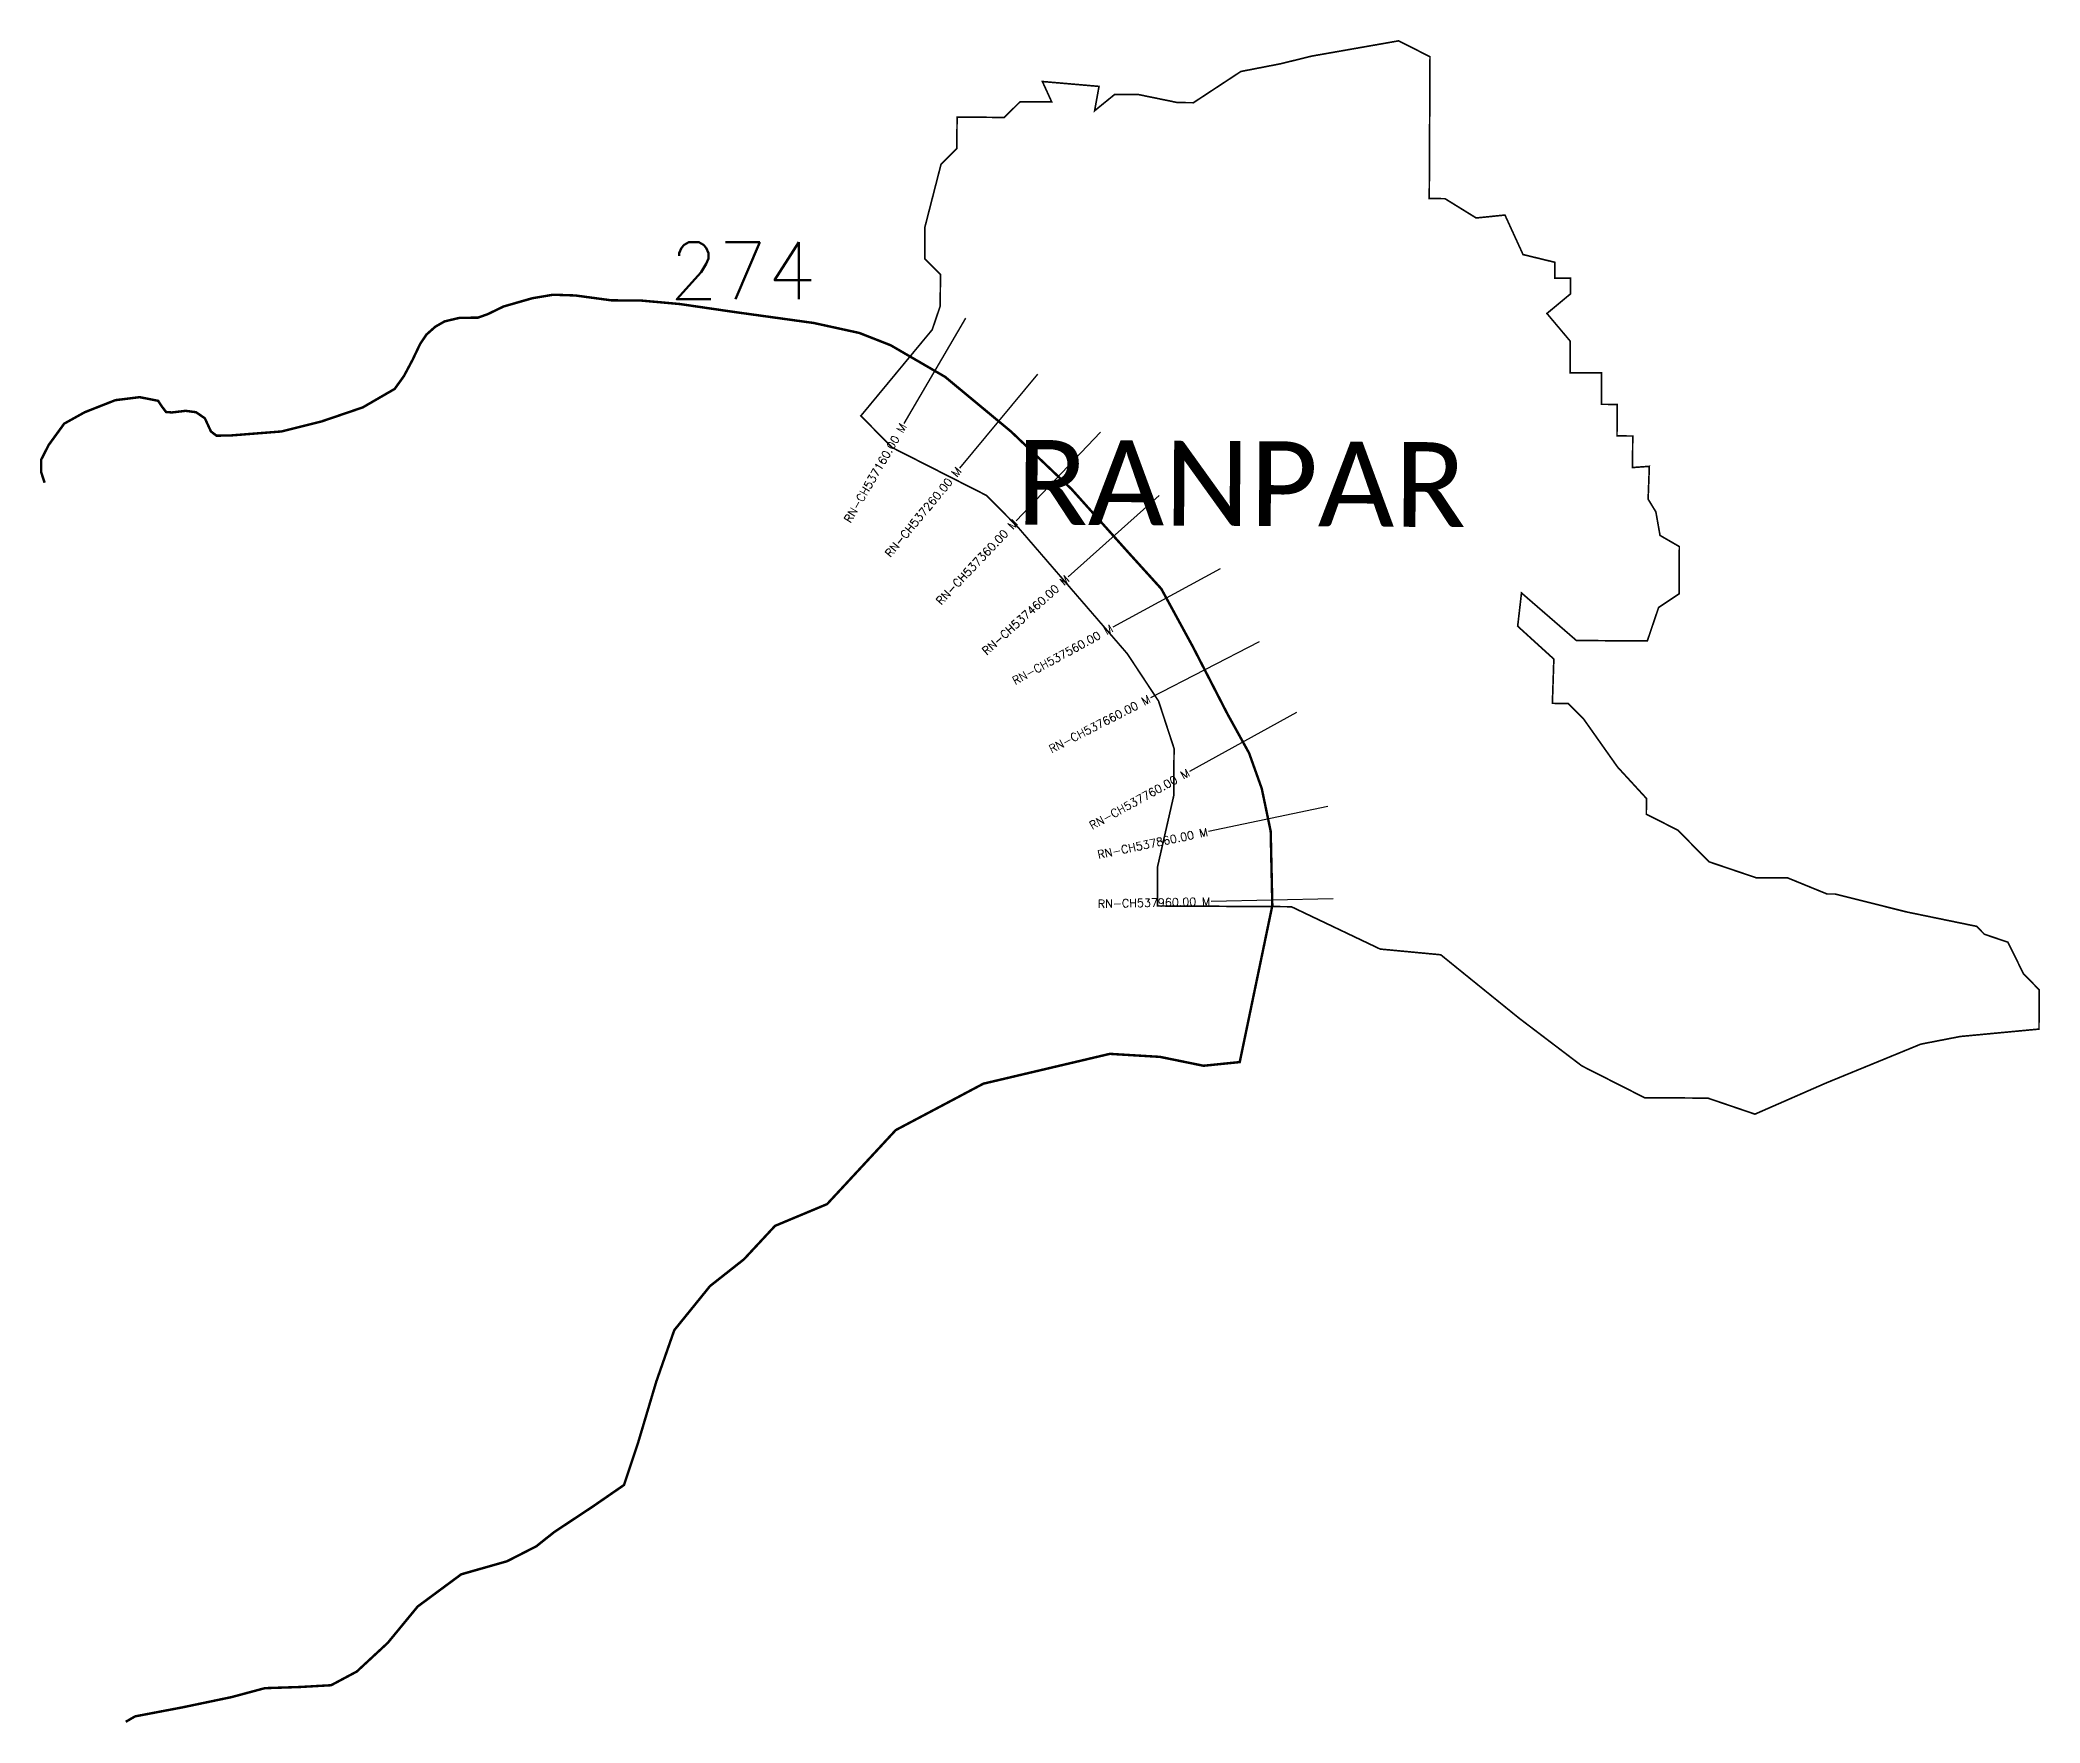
# Model space of a CAD drawing. Header units: metres. Extents: x 317513 to 319968, y 1867334 to 1869399.
import ezdxf
from ezdxf.enums import TextEntityAlignment as Align

# ---------------------------------------------------------------- set-up
doc = ezdxf.new("R2010")
doc.units = ezdxf.units.M
for name, color, linetype in [('CS', 134, 'Continuous'), ('CSMark', 6, 'Continuous'), ('NATURALLY PROTECTED', 3, 'Continuous'), ('VILLAGE NAME', 250, 'Continuous')]:
    doc.layers.add(name, color=color, linetype=linetype)
doc.styles.get("Standard").update_dxf_attribs({"font": 'simplex.shx'})

msp = doc.modelspace()

# ---------------------------------------------------------------- linework, layer by layer
at = {"color": 6, "const_width": 2, "flags": 128}
msp.add_lwpolyline([(318638.7, 1869304.8), (318696.7, 1869304.4), (318716.1, 1869323.7), (318754.8, 1869323.5), (318743.4, 1869348.5), (318812.9, 1869342.5), (318807.5, 1869312.6), (318832.2, 1869332.7), (318861.2, 1869332.5), (318909.5, 1869322.6), (318928.8, 1869322.5), (318987, 1869360.8), (319035.4, 1869370.2), (319074.1, 1869379.7), (319180.6, 1869398.4), (319219.1, 1869378.9), (319218.2, 1869204.8), (319237.5, 1869204.7), (319275.8, 1869181), (319311.1, 1869184.6), (319333.3, 1869136.1), (319372.4, 1869126.6), (319372.3, 1869107.3), (319391.6, 1869107.2), (319391.5, 1869087.8), (319362.6, 1869063.8), (319391.2, 1869029.8), (319391.2, 1868991.1), (319429.6, 1868990.9), (319429.4, 1868952.3), (319448.8, 1868952.2), (319448.6, 1868913.5), (319467.9, 1868913.4), (319467.7, 1868874.7), (319488.3, 1868876.2), (319486.8, 1868835.9), (319496.3, 1868820.3), (319501.4, 1868791.4), (319525.1, 1868777.7), (319524.8, 1868719.7), (319499.7, 1868703), (319485.8, 1868661.9), (319398.8, 1868662.4), (319331.4, 1868720.8), (319326.7, 1868680), (319371.1, 1868639.6), (319369.3, 1868585.3), (319388.7, 1868585.2), (319407.9, 1868565.7), (319449.3, 1868507.1), (319484.7, 1868468.6), (319484.6, 1868449.2), (319523.2, 1868429.7), (319561.6, 1868390.8), (319619.5, 1868371.2), (319658.2, 1868371), (319706.4, 1868351.3), (319716.1, 1868351.3), (319803.9, 1868329.3), (319889.9, 1868311.6), (319899.5, 1868301.9), (319928.4, 1868292.1), (319947.5, 1868253.3), (319966.7, 1868233.8), (319966.5, 1868185.5), (319869.8, 1868176.4), (319821.4, 1868167), (319705.1, 1868119.3), (319617.9, 1868081.1), (319560, 1868100.8), (319482.6, 1868101.2), (319405.5, 1868140.3), (319328.5, 1868198.8), (319232.3, 1868276.7), (319158, 1868283.7), (319048.9, 1868335.7), (318884.6, 1868336.6), (318884.8, 1868385), (318904.6, 1868471.9), (318905, 1868529.9), (318886, 1868588), (318847.6, 1868646.2), (318780.4, 1868723.9), (318713.2, 1868801.7), (318674.7, 1868840.5), (318559.1, 1868899.2), (318520.6, 1868938.1), (318608.2, 1869043.9), (318618, 1869072.9), (318618.3, 1869111.6), (318599, 1869131), (318599.2, 1869169.7), (318619, 1869246.9), (318638.4, 1869266.1), (318638.7, 1869304.8)], dxfattribs=at)
at = {"layer": 'CS'}
for p, q in [((318648.9, 1869058.2), (318573.5, 1868928.6)), ((318737.5, 1868989.3), (318641.8, 1868873.8)), ((318814.7, 1868918), (318711.3, 1868809.3)), ((318886.8, 1868840.5), (318775.2, 1868740.4)), ((318961.4, 1868750.3), (318829.7, 1868678.6)), ((319009.4, 1868660.6), (318876, 1868592)), ((319055.1, 1868574.2), (318923.9, 1868501.6)), ((319093.9, 1868458.8), (318947.1, 1868428)), ((319100.4, 1868345.3), (318950.4, 1868342.2))]:
    msp.add_line(p, q, dxfattribs=at)
at = {"layer": 'NATURALLY PROTECTED', "const_width": 3, "flags": 128}
msp.add_lwpolyline([(317518.9, 1868856), (317514.7, 1868868.7), (317514.7, 1868884.4), (317523.8, 1868902.3), (317542.9, 1868928.6), (317568.1, 1868942.6), (317605.7, 1868957.4), (317635.4, 1868961.1), (317658.2, 1868956.6), (317662.5, 1868950), (317667.9, 1868942.9), (317675, 1868942.3), (317691.9, 1868944.3), (317704.7, 1868942.6), (317715.5, 1868935.2), (317723, 1868919), (317729.8, 1868913.8), (317747.5, 1868914.1), (317809.7, 1868919), (317858.5, 1868931.2), (317909.3, 1868948.5), (317948.5, 1868971.2), (317959.9, 1868987.1), (317970.4, 1869006.8), (317979.8, 1869026.5), (317987.5, 1869037.9), (317998.4, 1869047.6), (318009.8, 1869054.1), (318028, 1869058.4), (318050.8, 1869058.7), (318062.8, 1869063), (318082.2, 1869072.4), (318117.4, 1869082.5), (318143, 1869086.8), (318170.1, 1869085.9), (318214.6, 1869079.9), (318250.4, 1869079.7), (318298.3, 1869075.4), (318364.7, 1869065.7), (318462.9, 1869052.1), (318518.7, 1869039.9), (318557.2, 1869024.8), (318624, 1868986), (318704.8, 1868919), (318779.2, 1868848.2), (318848.4, 1868771), (318889.3, 1868725.9), (318927.9, 1868655.1), (318970.4, 1868572.5), (318997.1, 1868524.2), (319012.6, 1868480.8), (319023.6, 1868428.2), (319025.6, 1868337.2), (318985.6, 1868145), (318941.1, 1868140.5), (318887.7, 1868151.4), (318826.2, 1868155.1), (318671, 1868118.5), (318563.4, 1868061.5), (318479.2, 1867970.7), (318415.3, 1867944), (318377.2, 1867903), (318335.5, 1867870.1), (318291.6, 1867815.9), (318269.6, 1867753), (318247.6, 1867679.1), (318230, 1867626), (318191.9, 1867599.7), (318144.3, 1867568.2), (318122.3, 1867550.7), (318086.5, 1867532.4), (318030.1, 1867516.3), (317976.7, 1867476.8), (317940, 1867432.2), (317902, 1867397), (317870.5, 1867380.2), (317831.7, 1867378), (317789.2, 1867376.6), (317748.2, 1867365.6), (317687.9, 1867353), (317630, 1867342), (317618.4, 1867335.3)], dxfattribs=at)

# ---------------------------------------------------------------- texts
at = {"insert": (318285.7, 1869151.2), "char_height": 70, "attachment_point": 1}
msp.add_mtext_dynamic_manual_height_columns('274', width=95.172, gutter_width=1, heights=[0], dxfattribs=at)
at = {"layer": 'CSMark'}
for s, rotation, p in [('RN-CH537160.00 M', 59.8203, (318573, 1868927.7)), ('RN-CH537260.00 M', 50.3575, (318641.1, 1868873.1)), ('RN-CH537360.00 M', 46.4086, (318710.6, 1868808.6)), ('RN-CH537460.00 M', 41.8833, (318774.4, 1868739.7)), ('RN-CH537560.00 M', 28.5894, (318828.8, 1868678.1)), ('RN-CH537660.00 M', 27.2196, (318875.1, 1868591.5)), ('RN-CH537760.00 M', 28.9494, (318923, 1868501.1)), ('RN-CH537860.00 M', 11.8724, (318946.1, 1868427.7)), ('RN-CH537960.00 M', 1.2058, (318949.4, 1868342.1))]:
    msp.add_text(s, height=10, rotation=rotation, dxfattribs=at).set_placement(p, align=Align.MIDDLE_RIGHT)
at = {"layer": 'VILLAGE NAME', "insert": (318711.6, 1868908.7), "char_height": 104.042, "attachment_point": 1, "rotation": 359.6762}
msp.add_mtext_dynamic_manual_height_columns('{\\fCalibri|b0|i0|c0|p34;RANPAR}', width=700.08, gutter_width=520.2, heights=[0], dxfattribs=at)

doc.saveas('drawing.dxf')
